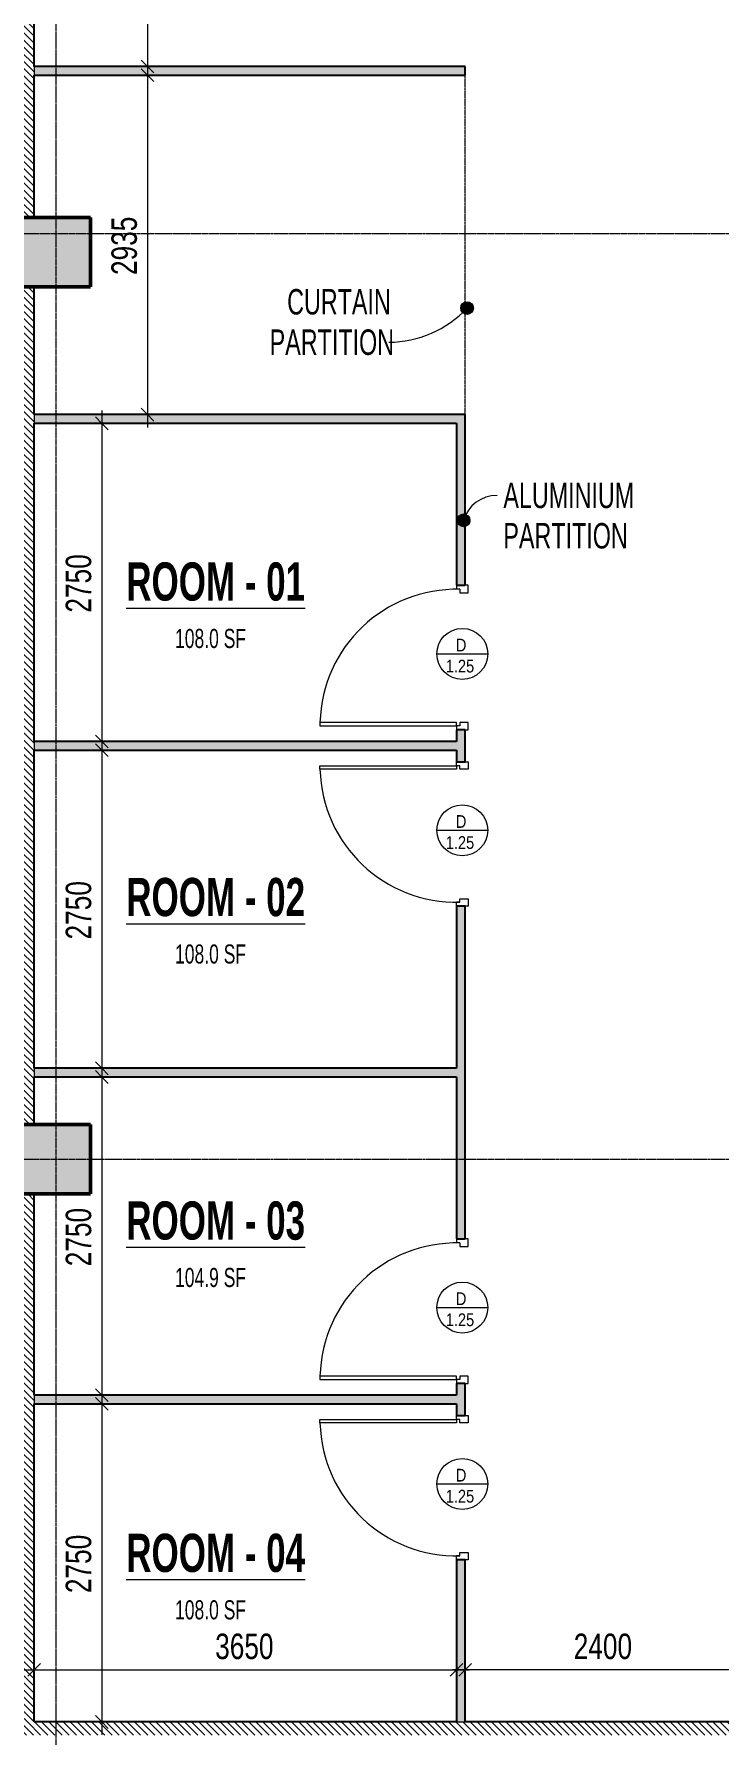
# Model space of a CAD drawing. Header units: millimetres. Extents: x -25222 to 91371, y -63339 to 20835.
# Drawn here: x 29548 to 35470, y -46366 to -31664 of the extents above; entities that cross this region are included whole.
import ezdxf

# ---------------------------------------------------------------- set-up
doc = ezdxf.new("R2010")
doc.units = ezdxf.units.MM
doc.linetypes.add('Cut Out Line', pattern=[2, 1, -1])
doc.linetypes.add('Grid Line', pattern=[22.225, 12.7, -3.175, 3.175, -3.175])
for name, color, linetype, lineweight in [('A-ANNO-DIMS', 211, 'Continuous', 9), ('A-ANNO-DIMS-110', 211, 'Continuous', 9), ('A-AREA-IDEN', 2, 'Continuous', 9), ('A-DETL', 90, 'Continuous', 5), ('A-DOOR', 31, 'Continuous', 5), ('A-DOOR-FRAM', 31, 'Continuous', 5), ('A-DOOR-IDEN', 31, 'Continuous', 9), ('A-WALL', 113, 'Continuous', 5), ('A-WALL-PATT', 111, 'Continuous', 25), ('G-ANNO-TEXT', 231, 'Continuous', 9), ('S-COLS', 52, 'Continuous', 5), ('S-GRID', 1, 'Continuous', 9)]:
    doc.layers.add(name, color=color, linetype=linetype, lineweight=lineweight)
doc.styles.add('Swis721 Cn BT', font='swissc.ttf', dxfattribs={"width": 0.8, "height": 220})
doc.styles.add('Swis721 Cn BT_10', font='swissc.ttf', dxfattribs={"width": 0.9, "height": 220})
doc.styles.add('Swis721 Cn BT_3', font='swissc.ttf', dxfattribs={"width": 0.8, "height": 165})
doc.styles.add('Swis721 Cn BT_7', font='swissc.ttf', dxfattribs={"height": 110})
doc.styles.add('Swis721 Cn BT_B', font='swisscb.ttf', dxfattribs={"width": 0.8, "height": 330})
doc.dimstyles.new('Diagonal_-2_mm_Swiss', dxfattribs={"dimscale": 304.8, "dimtxt": 222.071065, "dimasz": 0.360892, "dimexe": 0.360892, "dimexo": 0.0625, "dimgap": 0.072178, "dimtad": 1, "dimdec": 0, "dimzin": 0, "dimdsep": 46, "dimtxsty": 'Swis721 Cn BT_10', "dimblk1": 'OBLIQUE', "dimblk2": 'OBLIQUE', "dimsah": 1, "dimcen": 0.09, "dimdle": 0.360892, "dimazin": 0, "dimtfac": 1, "dimtdec": 4, "dimtix": 1, "dimtmove": 0, "dimatfit": 3, "dimfxl": 0.541339, "dimfxlon": 1, "dimtvp": 1, "dimtolj": 1, "dimtzin": 0, "dimarcsym": 2})
pattern_1 = [(315, (14219.89, -54691.457), (30.869454, 30.869454), [])]

# ---------------------------------------------------------------- blocks, each defined once
blk = doc.blocks.new('M_Concrete-Rectangular-Column - 600 x 600-V1-4_ FOURTH FLOOR - GA PLAN')
at = {"layer": 'S-COLS'}
blk.add_hatch(color=55, dxfattribs=at).paths.add_polyline_path([(300, 300), (-300, 300), (-300, -300), (300, -300)], flags=0)
at = {"layer": 'S-COLS', "color": 250, "lineweight": 50}
for p, q in [((300, 300), (-300, 300)), ((-300, 300), (-300, -300)), ((300, -300), (300, 300)), ((-300, -300), (300, -300))]:
    blk.add_line(p, q, dxfattribs=at)
blk = doc.blocks.new('M_Concrete-Rectangular-Column - 600 x 600-11938161-4_ FOURTH FLOOR - GA PLAN')
at = {"layer": 'S-COLS'}
blk.add_hatch(color=55, dxfattribs=at).paths.add_polyline_path([(300, 172), (300, 300), (-300, 300), (-300, -300), (300, -300), (300, -185)], flags=0)
at = {"layer": 'S-COLS', "color": 250, "lineweight": 50}
for p, q in [((300, 300), (-300, 300)), ((-300, 300), (-300, -300)), ((300, -300), (300, 300)), ((-300, -300), (300, -300))]:
    blk.add_line(p, q, dxfattribs=at)
blk = doc.blocks.new('DC_SglFl-W-Int - D _1_25-16892307-4_ FOURTH FLOOR - GA PLAN')
at = {"layer": 'A-DOOR'}
for p, q in [((560, -37.5), (560, -1217.5)), ((590, -37.5), (560, -37.5)), ((590, -1217.5), (590, -37.5)), ((560, -1217.5), (590, -1217.5))]:
    blk.add_line(p, q, dxfattribs=at)
blk.add_arc((590, -37.5), 1180.4, 178.54364, 268.54364, dxfattribs=at)
at = {"layer": 'A-DOOR-FRAM'}
for p, q in [((-625, 62.5), (-625, -37.5)), ((-560, 62.5), (-625, 62.5)), ((-560, -7.5), (-560, 62.5)), ((560, 62.5), (560, -7.5)), ((625, 62.5), (560, 62.5)), ((625, -37.5), (625, 62.5)), ((-625, -37.5), (-590, -37.5)), ((-590, -7.5), (-560, -7.5)), ((-590, -7.5), (-590, -37.5)), ((560, -7.5), (590, -7.5)), ((590, -7.5), (590, -37.5)), ((590, -37.5), (625, -37.5))]:
    blk.add_line(p, q, dxfattribs=at)
blk = doc.blocks.new('DC_SglFl-W-Int - D _1_25-16892308-4_ FOURTH FLOOR - GA PLAN')
at = {"layer": 'A-DOOR'}
for p, q in [((560, 37.5), (560, 1217.5)), ((560, 1217.5), (590, 1217.5)), ((590, 1217.5), (590, 37.5)), ((590, 37.5), (560, 37.5))]:
    blk.add_line(p, q, dxfattribs=at)
blk.add_arc((590, 37.5), 1180.4, 91.45636, 181.45636, dxfattribs=at)
at = {"layer": 'A-DOOR-FRAM'}
for p, q in [((-625, -62.5), (-625, 37.5)), ((-625, 37.5), (-590, 37.5)), ((-590, 7.5), (-590, 37.5)), ((-590, 7.5), (-560, 7.5)), ((-560, 7.5), (-560, -62.5)), ((560, 7.5), (590, 7.5)), ((560, -62.5), (560, 7.5)), ((590, 37.5), (625, 37.5)), ((590, 7.5), (590, 37.5)), ((625, 37.5), (625, -62.5)), ((-560, -62.5), (-625, -62.5)), ((625, -62.5), (560, -62.5))]:
    blk.add_line(p, q, dxfattribs=at)
blk = doc.blocks.new('DIMBLOCK200-4_ FOURTH FLOOR - GA PLAN')
at = {"layer": 'A-ANNO-DIMS-110', "transparency": 16777216}
for p, q in [((33275, -45967), (33275, -45692)), ((35675, -45967), (35675, -45692)), ((35785, -45802), (33165, -45802)), ((33275, -45802), (33275, -45967)), ((35675, -45802), (35675, -45967))]:
    blk.add_line(p, q, dxfattribs=at)
at = {"layer": 'A-ANNO-DIMS-110', "lineweight": 18, "transparency": 16777216}
for p, q in [((33275, -45802), (33220, -45857)), ((33275, -45802), (33330, -45747)), ((35675, -45802), (35620, -45857)), ((35675, -45802), (35730, -45747))]:
    blk.add_line(p, q, dxfattribs=at)
at = {"layer": 'A-ANNO-DIMS-110', "color": 0, "transparency": 16777216, "insert": (34214, -45490), "char_height": 220, "width": 626.03, "attachment_point": 1, "line_spacing_factor": 0.961347, "style": 'Swis721 Cn BT_10'}
blk.add_mtext('2400', dxfattribs=at)
blk = doc.blocks.new('_Oblique')
at = {"color": 0, "linetype": 'ByBlock', "lineweight": -2}
blk.add_line((-0.5, -0.5), (0.5, 0.5), dxfattribs=at)
blk = doc.blocks.new('DIMBLOCK201-4_ FOURTH FLOOR - GA PLAN')
at = {"layer": 'A-ANNO-DIMS-110', "transparency": 16777216}
for p, q in [((29550, -45637), (29550, -45912)), ((29550, -45802), (29550, -45637)), ((33200, -45637), (33200, -45912)), ((33200, -45802), (33200, -45637)), ((29440, -45802), (33310, -45802))]:
    blk.add_line(p, q, dxfattribs=at)
at = {"layer": 'A-ANNO-DIMS-110', "lineweight": 18, "transparency": 16777216}
for p, q in [((29550, -45802), (29495, -45857)), ((29550, -45802), (29605, -45747)), ((33200, -45802), (33145, -45857)), ((33200, -45802), (33255, -45747))]:
    blk.add_line(p, q, dxfattribs=at)
at = {"layer": 'A-ANNO-DIMS-110', "color": 0, "transparency": 16777216, "insert": (31114, -45490), "char_height": 220, "width": 626.03, "attachment_point": 1, "line_spacing_factor": 0.961347, "style": 'Swis721 Cn BT_10'}
blk.add_mtext('3650', dxfattribs=at)
blk = doc.blocks.new('DIMBLOCK202-4_ FOURTH FLOOR - GA PLAN')
at = {"layer": 'A-ANNO-DIMS-110', "transparency": 16777216}
for p, q in [((30299, -43504), (30024, -43504)), ((30134, -43394), (30134, -46364)), ((30134, -43504), (30299, -43504)), ((30299, -46254), (30024, -46254)), ((30134, -46254), (30299, -46254))]:
    blk.add_line(p, q, dxfattribs=at)
at = {"layer": 'A-ANNO-DIMS-110', "lineweight": 18, "transparency": 16777216}
for p, q in [((30134, -43504), (30079, -43449)), ((30134, -43504), (30189, -43559)), ((30134, -46254), (30079, -46199)), ((30134, -46254), (30189, -46309))]:
    blk.add_line(p, q, dxfattribs=at)
at = {"layer": 'A-ANNO-DIMS-110', "color": 0, "transparency": 16777216, "insert": (29822, -45140), "char_height": 220, "width": 626.03, "attachment_point": 1, "rotation": 90, "line_spacing_factor": 0.961347, "style": 'Swis721 Cn BT_10'}
blk.add_mtext('2750', dxfattribs=at)
blk = doc.blocks.new('DIMBLOCK203-4_ FOURTH FLOOR - GA PLAN')
at = {"layer": 'A-ANNO-DIMS-110', "transparency": 16777216}
for p, q in [((30134, -40569), (30134, -43539)), ((30398, -40679), (30024, -40679)), ((30134, -40679), (30398, -40679)), ((30299, -43429), (30024, -43429)), ((30134, -43429), (30299, -43429))]:
    blk.add_line(p, q, dxfattribs=at)
at = {"layer": 'A-ANNO-DIMS-110', "lineweight": 18, "transparency": 16777216}
for p, q in [((30134, -40679), (30079, -40624)), ((30134, -40679), (30189, -40734)), ((30134, -43429), (30079, -43374)), ((30134, -43429), (30189, -43484))]:
    blk.add_line(p, q, dxfattribs=at)
at = {"layer": 'A-ANNO-DIMS-110', "color": 0, "transparency": 16777216, "insert": (29822, -42315), "char_height": 220, "width": 626.03, "attachment_point": 1, "rotation": 90, "line_spacing_factor": 0.961347, "style": 'Swis721 Cn BT_10'}
blk.add_mtext('2750', dxfattribs=at)
blk = doc.blocks.new('DIMBLOCK204-4_ FOURTH FLOOR - GA PLAN')
at = {"layer": 'A-ANNO-DIMS-110', "transparency": 16777216}
for p, q in [((30134, -37744), (30134, -40714)), ((30299, -37854), (30024, -37854)), ((30134, -37854), (30299, -37854)), ((30299, -40604), (30024, -40604)), ((30134, -40604), (30299, -40604))]:
    blk.add_line(p, q, dxfattribs=at)
at = {"layer": 'A-ANNO-DIMS-110', "lineweight": 18, "transparency": 16777216}
for p, q in [((30134, -37854), (30079, -37799)), ((30134, -37854), (30189, -37909)), ((30134, -40604), (30079, -40549)), ((30134, -40604), (30189, -40659))]:
    blk.add_line(p, q, dxfattribs=at)
at = {"layer": 'A-ANNO-DIMS-110', "color": 0, "transparency": 16777216, "insert": (29822, -39490), "char_height": 220, "width": 626.03, "attachment_point": 1, "rotation": 90, "line_spacing_factor": 0.961347, "style": 'Swis721 Cn BT_10'}
blk.add_mtext('2750', dxfattribs=at)
blk = doc.blocks.new('DIMBLOCK205-4_ FOURTH FLOOR - GA PLAN')
at = {"layer": 'A-ANNO-DIMS-110', "lineweight": 18, "transparency": 16777216}
for p, q in [((30134, -35029), (30079, -34974)), ((30134, -35029), (30189, -35084)), ((30134, -37779), (30079, -37724)), ((30134, -37779), (30189, -37834))]:
    blk.add_line(p, q, dxfattribs=at)
at = {"layer": 'A-ANNO-DIMS-110', "transparency": 16777216}
for p, q in [((30134, -34919), (30134, -37889)), ((30299, -35029), (30024, -35029)), ((30134, -35029), (30299, -35029)), ((30299, -37779), (30024, -37779)), ((30134, -37779), (30299, -37779))]:
    blk.add_line(p, q, dxfattribs=at)
at = {"layer": 'A-ANNO-DIMS-110', "color": 0, "transparency": 16777216, "insert": (29822, -36665), "char_height": 220, "width": 626.03, "attachment_point": 1, "rotation": 90, "line_spacing_factor": 0.961347, "style": 'Swis721 Cn BT_10'}
blk.add_mtext('2750', dxfattribs=at)
blk = doc.blocks.new('DIMBLOCK206-4_ FOURTH FLOOR - GA PLAN')
at = {"layer": 'A-ANNO-DIMS-110', "transparency": 16777216}
for p, q in [((30694, -32019), (30419, -32019)), ((30529, -31909), (30529, -35064)), ((30529, -32019), (30694, -32019)), ((30694, -34954), (30419, -34954)), ((30529, -34954), (30694, -34954))]:
    blk.add_line(p, q, dxfattribs=at)
at = {"layer": 'A-ANNO-DIMS-110', "lineweight": 18, "transparency": 16777216}
for p, q in [((30529, -32019), (30474, -31964)), ((30529, -32019), (30584, -32074)), ((30529, -34954), (30474, -34899)), ((30529, -34954), (30584, -35009))]:
    blk.add_line(p, q, dxfattribs=at)
at = {"layer": 'A-ANNO-DIMS-110', "color": 0, "transparency": 16777216, "insert": (30217, -33747), "char_height": 220, "width": 626.03, "attachment_point": 1, "rotation": 90, "line_spacing_factor": 0.961347, "style": 'Swis721 Cn BT_10'}
blk.add_mtext('2935', dxfattribs=at)
blk = doc.blocks.new('DIMBLOCK207-4_ FOURTH FLOOR - GA PLAN')
at = {"layer": 'A-ANNO-DIMS-110', "lineweight": 18, "transparency": 16777216}
for p, q in [((30529, -25619), (30474, -25564)), ((30529, -25619), (30584, -25674)), ((30529, -31944), (30474, -31889)), ((30529, -31944), (30584, -31999))]:
    blk.add_line(p, q, dxfattribs=at)
at = {"layer": 'A-ANNO-DIMS-110', "transparency": 16777216}
for p, q in [((30529, -25509), (30529, -32054)), ((30694, -25619), (30419, -25619)), ((30529, -25619), (30694, -25619)), ((30694, -31944), (30419, -31944)), ((30529, -31944), (30694, -31944))]:
    blk.add_line(p, q, dxfattribs=at)
at = {"layer": 'A-ANNO-DIMS-110', "color": 0, "transparency": 16777216, "insert": (30217, -29042), "char_height": 220, "width": 626.03, "attachment_point": 1, "rotation": 90, "line_spacing_factor": 0.961347, "style": 'Swis721 Cn BT_10'}
blk.add_mtext('6325', dxfattribs=at)
blk = doc.blocks.new('M_Door Tag type 3 - M_Door Tag type 3-9039904-4_ FOURTH FLOOR - GA PLAN')
at = {"layer": 'A-DOOR-IDEN'}
blk.add_line((-1.88, 0.29), (2.12, 0.29), dxfattribs=at)
blk.add_circle((0.12, 0.29), 2, dxfattribs=at)

msp = doc.modelspace()

# ---------------------------------------------------------------- hatches: boundary and pattern name
at = {"layer": 'A-WALL-PATT', "lineweight": 5}
h = msp.add_hatch(dxfattribs=at)
h.set_pattern_fill('FP_1', color=9, style=0, pattern_type=2)
h.set_pattern_definition(pattern_1)
h.paths.add_polyline_path([(29435.1, -46253.7), (29550.1, -46253.7), (29550.1, -41688.7), (29435.1, -41688.7), (29435.1, -46241.2)], flags=0)
h.paths.add_polyline_path([(29452.9, -41088.7), (29550.1, -41088.7), (29550.1, -33848.7), (29435.1, -33848.7), (29435.1, -41088.7)], flags=0)
h.paths.add_polyline_path([(29435.1, -33248.7), (29550.1, -33248.7), (29550.1, -25988.7), (29435.1, -25988.7), (29435.1, -33089)], flags=0)
for points in [[(29550.1, -32018.7), (33275.1, -32018.7), (33275.1, -31943.7), (29550.1, -31943.7)], [(30035.1, -35028.7), (33200.1, -35028.7), (33200.1, -34953.7), (29550.1, -34953.7), (29550.1, -35028.7), (29907.4, -35028.7)], [(33200.1, -37853.7), (33200.1, -37778.7), (29550.1, -37778.7), (29550.1, -37853.7), (30035.1, -37853.7)], [(30035.1, -40678.7), (33200.1, -40678.7), (33200.1, -40603.7), (29550.1, -40603.7), (29550.1, -40678.7), (29907.4, -40678.7)], [(29550.1, -43503.7), (33200.1, -43503.7), (33200.1, -43428.7), (29550.1, -43428.7)]]:
    msp.add_hatch(color=171, dxfattribs=at).paths.add_polyline_path(points, flags=0)
h = msp.add_hatch(color=171, dxfattribs=at)
h.paths.add_polyline_path([(33200.1, -46253.7), (33275.1, -46253.7), (33275.1, -44853.7), (33200.1, -44853.7), (33200.1, -46248.5)], flags=0)
h.paths.add_polyline_path([(33275.1, -43603.7), (33275.1, -43328.7), (33200.1, -43328.7), (33200.1, -43603.7)], flags=0)
h.paths.add_polyline_path([(33200.1, -42078.7), (33275.1, -42078.7), (33275.1, -39203.7), (33200.1, -39203.7), (33200.1, -40678.7)], flags=0)
h.paths.add_polyline_path([(33200.1, -37953.7), (33275.1, -37953.7), (33275.1, -37678.7), (33200.1, -37678.7), (33200.1, -37853.7)], flags=0)
h.paths.add_polyline_path([(33200.1, -36428.7), (33275.1, -36428.7), (33275.1, -34953.7), (33200.1, -34953.7), (33200.1, -35028.7)], flags=0)
h = msp.add_hatch(dxfattribs=at)
h.set_pattern_fill('FP_1', color=9, style=0, pattern_type=2)
h.set_pattern_definition(pattern_1)
h.paths.add_polyline_path([(19655.4, -46368.7), (41150.1, -46368.7), (41150.1, -46253.7), (8550.1, -46253.7), (8550.1, -46368.7), (19630, -46368.7)], flags=0)
at = {"layer": 'G-ANNO-TEXT'}
h = msp.add_hatch(color=130, dxfattribs=at)
edge = h.paths.add_edge_path(flags=0)
edge.add_arc((33291.8, -34033), 55, 0, 360)
h = msp.add_hatch(color=130, dxfattribs=at)
edge = h.paths.add_edge_path(flags=0)
edge.add_arc((33261, -35867.4), 55, 0, 360)

# ---------------------------------------------------------------- linework, layer by layer
at = {"layer": 'A-DETL', "linetype": 'Cut Out Line'}
msp.add_line((33275.1, -34953.7), (33275.1, -32018.7), dxfattribs=at)
at = {"layer": 'A-WALL', "lineweight": 25}
for p, q in [((29550.1, -31943.7), (29550.1, -25988.7)), ((33275.1, -31943.7), (29550.1, -31943.7)), ((29550.1, -33248.7), (29550.1, -32018.7)), ((29550.1, -32018.7), (33275.1, -32018.7)), ((33275.1, -32018.7), (33275.1, -31943.7)), ((29550.1, -34953.7), (29550.1, -33848.7)), ((33275.1, -34953.7), (29550.1, -34953.7)), ((33275.1, -36428.7), (33275.1, -34953.7)), ((29550.1, -37778.7), (29550.1, -35028.7)), ((29550.1, -35028.7), (33200.1, -35028.7)), ((33200.1, -35028.7), (33200.1, -36428.7)), ((33200.1, -36428.7), (33275.1, -36428.7)), ((33200.1, -37778.7), (29550.1, -37778.7)), ((33200.1, -37678.7), (33200.1, -37778.7)), ((33275.1, -37678.7), (33200.1, -37678.7)), ((33275.1, -37953.7), (33275.1, -37678.7)), ((29550.1, -40603.7), (29550.1, -37853.7)), ((29550.1, -37853.7), (33200.1, -37853.7)), ((33200.1, -37853.7), (33200.1, -37953.7)), ((33200.1, -37953.7), (33275.1, -37953.7)), ((33200.1, -39203.7), (33200.1, -40603.7)), ((33275.1, -39203.7), (33200.1, -39203.7)), ((33275.1, -42078.7), (33275.1, -39203.7)), ((33200.1, -40603.7), (29550.1, -40603.7)), ((29550.1, -41088.7), (29550.1, -40678.7)), ((29550.1, -40678.7), (33200.1, -40678.7)), ((33200.1, -40678.7), (33200.1, -42078.7)), ((29550.1, -43428.7), (29550.1, -41688.7)), ((33200.1, -42078.7), (33275.1, -42078.7)), ((33200.1, -43328.7), (33200.1, -43428.7)), ((33275.1, -43328.7), (33200.1, -43328.7)), ((33275.1, -43603.7), (33275.1, -43328.7)), ((33200.1, -43428.7), (29550.1, -43428.7)), ((29550.1, -46253.7), (29550.1, -43503.7)), ((29550.1, -43503.7), (33200.1, -43503.7)), ((33200.1, -43503.7), (33200.1, -43603.7)), ((33200.1, -43603.7), (33275.1, -43603.7)), ((33200.1, -44853.7), (33200.1, -46253.7)), ((33275.1, -44853.7), (33200.1, -44853.7)), ((33275.1, -46253.7), (33275.1, -44853.7)), ((33200.1, -46253.7), (29550.1, -46253.7)), ((35675.1, -46253.7), (33275.1, -46253.7))]:
    msp.add_line(p, q, dxfattribs=at)
at = {"layer": 'A-WALL'}
for p, q in [((29550.1, -31943.7), (29550.1, -32018.7)), ((29550.1, -34953.7), (29550.1, -35028.7)), ((29550.1, -37778.7), (29550.1, -37853.7)), ((29550.1, -40603.7), (29550.1, -40678.7)), ((29550.1, -43428.7), (29550.1, -43503.7)), ((33200.1, -46253.7), (33275.1, -46253.7))]:
    msp.add_line(p, q, dxfattribs=at)
at = {"layer": 'G-ANNO-TEXT', "color": 130}
for centre in [(33291.8, -34033), (33261, -35867.4)]:
    msp.add_circle(centre, 55, dxfattribs=at)
for centre, radius, start, end in [((32615, -33401.8), 925.5, 270, 316.9967), ((33550.8, -35954), 302.5, 90, 163.3683)]:
    msp.add_arc(centre, radius, start, end, dxfattribs=at)
at = {"layer": 'S-GRID', "linetype": 'Grid Line'}
for p, q in [((29735.1, 20089.7), (29735.1, -62440.6)), ((-24562.2, -33388.7), (90711.2, -33388.7)), ((-24562.2, -41388.7), (90711.2, -41388.7))]:
    msp.add_line(p, q, dxfattribs=at)

# ---------------------------------------------------------------- block references
at = {"layer": 'A-DOOR'}
for name, p, rotation in [('DC_SglFl-W-Int - D _1_25-16892307-4_ FOURTH FLOOR - GA PLAN', (33237.6, -37053.7), 269.9999999999999), ('DC_SglFl-W-Int - D _1_25-16892308-4_ FOURTH FLOOR - GA PLAN', (33237.6, -38578.7), 89.99999999999991), ('DC_SglFl-W-Int - D _1_25-16892307-4_ FOURTH FLOOR - GA PLAN', (33237.6, -42703.7), 269.9999999999999), ('DC_SglFl-W-Int - D _1_25-16892308-4_ FOURTH FLOOR - GA PLAN', (33237.6, -44228.7), 89.99999999999991)]:
    msp.add_blockref(name, p, dxfattribs=dict(at, rotation=rotation))
at = {"layer": 'A-DOOR-IDEN', "xscale": 110, "yscale": 110, "zscale": 110}
for p in [(33237.6, -37053.7), (33237.6, -38578.7), (33237.6, -42703.7), (33237.6, -44228.7)]:
    msp.add_blockref('M_Door Tag type 3 - M_Door Tag type 3-9039904-4_ FOURTH FLOOR - GA PLAN', p, dxfattribs=at)
at = {"layer": 'S-COLS'}
for name, p, rotation in [('M_Concrete-Rectangular-Column - 600 x 600-V1-4_ FOURTH FLOOR - GA PLAN', (29735.1, -33548.7), 270.0000048256586), ('M_Concrete-Rectangular-Column - 600 x 600-11938161-4_ FOURTH FLOOR - GA PLAN', (29735.1, -41388.7), 270.0000000000001)]:
    msp.add_blockref(name, p, dxfattribs=dict(at, rotation=rotation))

# ---------------------------------------------------------------- texts
at = {"layer": 'A-AREA-IDEN', "attachment_point": 1}
for s, insert, char_height, width, style in [('\\LROOM - 01', (30345.2, -36231), 330, 1869.535, 'Swis721 Cn BT_B'), ('108.0 SF', (30767.2, -36805.7), 165, 698.43, 'Swis721 Cn BT_3'), ('\\LROOM - 02', (30345.2, -38958.5), 330, 1869.535, 'Swis721 Cn BT_B'), ('108.0 SF', (30767.2, -39533.2), 165, 698.43, 'Swis721 Cn BT_3'), ('\\LROOM - 03', (30345.2, -41754.3), 330, 1869.535, 'Swis721 Cn BT_B'), ('104.9 SF', (30767.2, -42329), 165, 698.43, 'Swis721 Cn BT_3'), ('\\LROOM - 04', (30345.2, -44627.1), 330, 1869.535, 'Swis721 Cn BT_B'), ('108.0 SF', (30767.2, -45201.8), 165, 698.43, 'Swis721 Cn BT_3')]:
    msp.add_mtext(s, dxfattribs=dict(at, insert=insert, char_height=char_height, width=width, style=style))
at = {"layer": 'A-DOOR-IDEN', "char_height": 110, "attachment_point": 1, "style": 'Swis721 Cn BT_7'}
for s, insert, width in [('D', (33195.3, -36890.5), 105.823), ('1.25', (33108, -37072.4), 308.65), ('D', (33195.3, -38415.5), 105.823), ('1.25', (33108, -38597.4), 308.65), ('D', (33195.3, -42540.5), 105.823), ('1.25', (33108, -42722.4), 308.65), ('D', (33195.3, -44065.5), 105.823), ('1.25', (33108, -44247.4), 308.65)]:
    msp.add_mtext(s, dxfattribs=dict(at, insert=insert, width=width))
at = {"layer": 'G-ANNO-TEXT', "color": 7, "char_height": 220, "attachment_point": 1, "style": 'Swis721 Cn BT'}
for s, insert, width in [('CURTAIN ', (31736.5, -33868.1), 1001.789), ('PARTITION', (31585.2, -34217.3), 1185.215), ('ALUMINIUM ', (33605.8, -35541.5), 1396.86), ('PARTITION', (33605.8, -35890.7), 1185.215)]:
    msp.add_mtext(s, dxfattribs=dict(at, insert=insert, width=width))

# ---------------------------------------------------------------- dimensions: what is measured, and where the dimension line sits
at = {"layer": 'A-ANNO-DIMS'}
for base, p1, p2, override, picture, middle in [((30529, -31943.7), (30694, -25618.7), (30694, -31943.7), {"dimpost": '<>', "dimfxl": 6325}, 'DIMBLOCK207-4_ FOURTH FLOOR - GA PLAN', (30393.9, -28781.2)), ((30529, -34953.7), (30694, -32018.7), (30694, -34953.7), {"dimpost": '<>', "dimfxl": 2935}, 'DIMBLOCK206-4_ FOURTH FLOOR - GA PLAN', (30393.9, -33486.2)), ((30134.2, -37778.7), (30299.2, -35028.7), (30299.2, -37778.7), {"dimpost": '<>', "dimfxl": 2750}, 'DIMBLOCK205-4_ FOURTH FLOOR - GA PLAN', (29999.1, -36403.7)), ((30134.2, -40603.7), (30299.2, -37853.7), (30299.2, -40603.7), {"dimpost": '<>', "dimfxl": 2750}, 'DIMBLOCK204-4_ FOURTH FLOOR - GA PLAN', (29999.1, -39228.7)), ((30134.2, -43428.7), (30398.2, -40678.7), (30299.2, -43428.7), {"dimpost": '<>', "dimfxl": 2751.781423}, 'DIMBLOCK203-4_ FOURTH FLOOR - GA PLAN', (29999.1, -42053.7)), ((30134.2, -46253.7), (30299.2, -43503.7), (30299.2, -46253.7), {"dimpost": '<>', "dimfxl": 2750}, 'DIMBLOCK202-4_ FOURTH FLOOR - GA PLAN', (29999.1, -44878.7))]:
    dim = msp.add_linear_dim(base=base, p1=p1, p2=p2, angle=90, dimstyle='Diagonal_-2_mm_Swiss', override=override, dxfattribs=at)
    dim.commit()
    dim.dimension.update_dxf_attribs({"geometry": picture, "text_midpoint": middle})
for base, p1, p2, override, picture, middle in [((33200.1, -45802.1), (29550.1, -45637.1), (33200.1, -45637.1), {"dimpost": '<>', "dimfxl": 3650}, 'DIMBLOCK201-4_ FOURTH FLOOR - GA PLAN', (31375.1, -45667.2)), ((33275.1, -45802.1), (35675.1, -45967.1), (33275.1, -45967.1), {"dimpost": '<>', "dimfxl": 2400}, 'DIMBLOCK200-4_ FOURTH FLOOR - GA PLAN', (34475.1, -45667))]:
    dim = msp.add_linear_dim(base=base, p1=p1, p2=p2, dimstyle='Diagonal_-2_mm_Swiss', override=override, dxfattribs=at)
    dim.commit()
    dim.dimension.update_dxf_attribs({"geometry": picture, "text_midpoint": middle})

doc.saveas('drawing.dxf')
